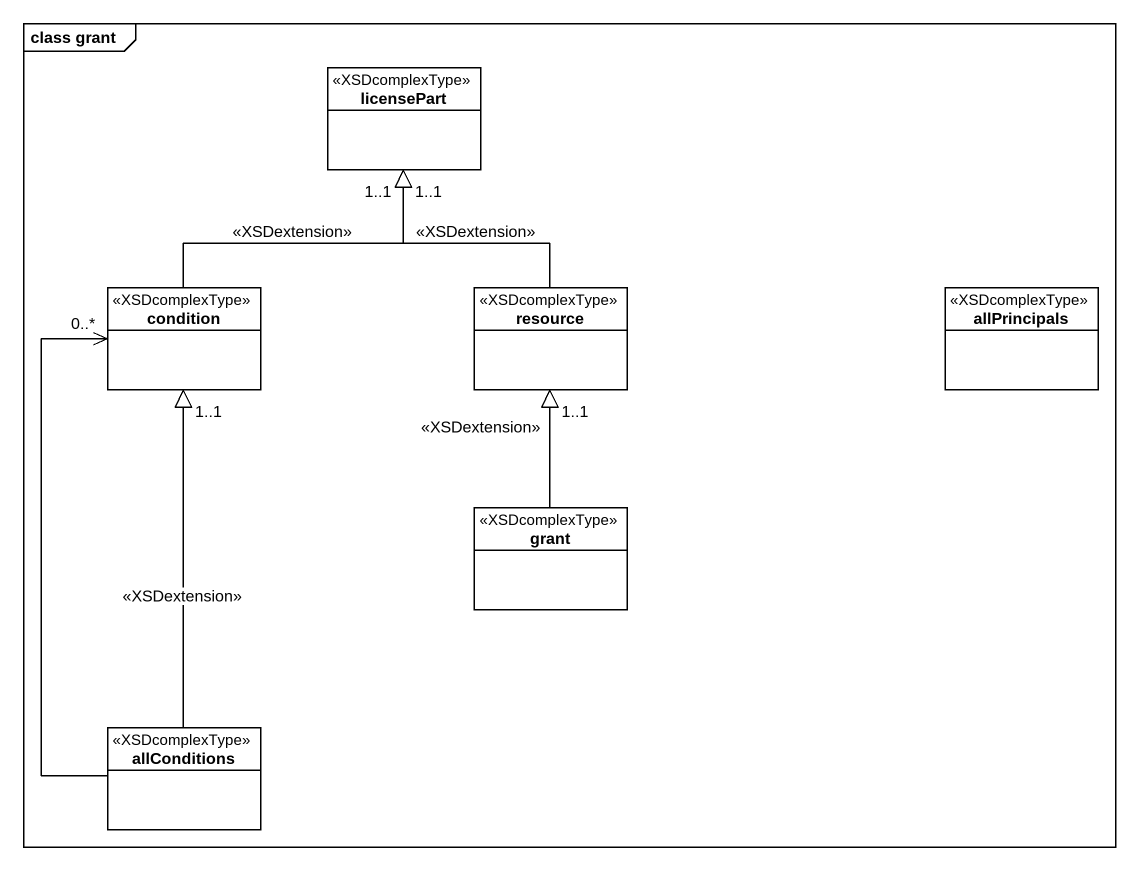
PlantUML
@startuml
mainframe class grant
hide circle
hide empty members
class licensePart <<XSDcomplexType>>
class condition <<XSDcomplexType>>
class resource <<XSDcomplexType>>
class allPrincipals <<XSDcomplexType>>
class grant <<XSDcomplexType>>
class allConditions <<XSDcomplexType>>
condition -up-|> "1..1" licensePart : <<XSDextension>>
resource -up-|> "1..1" licensePart : <<XSDextension>>
grant -up-|> "1..1" resource : <<XSDextension>>
allConditions -up-> "0..*" condition
allConditions -up-|> "1..1" condition : <<XSDextension>>
@enduml
